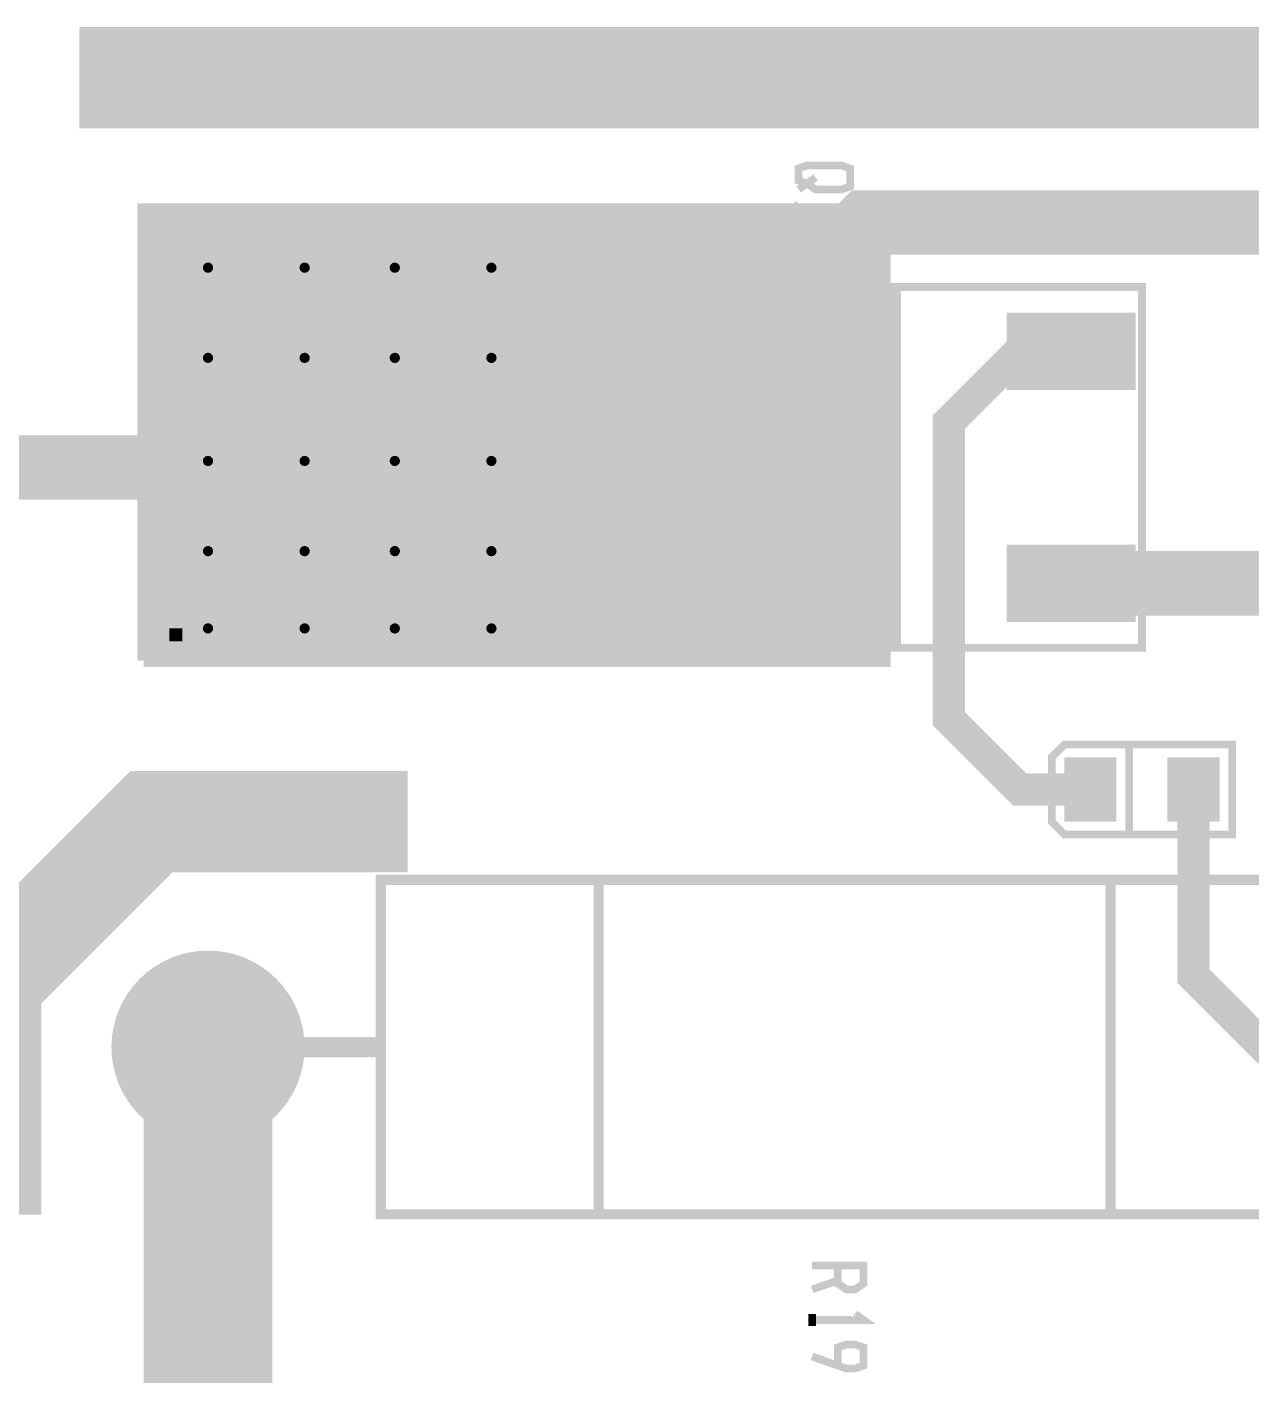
# Model space of a CAD drawing. Extents: x -20 to 155, y -91 to 215.
# Drawn here: x 101.21 to 125.34, y 73.55 to 100.12 of the extents above; entities that cross this region are included whole.
import ezdxf

# ---------------------------------------------------------------- set-up
doc = ezdxf.new("R2010")
doc.units = 0
doc.header["$MEASUREMENT"] = 0
doc.layers.get('0').update_dxf_attribs({"linetype": 'CONTINUOUS'})
for name, color, linetype in [('25-334-0_BOT', 7, 'CONTINUOUS'), ('25-334-0_DRD', 7, 'CONTINUOUS'), ('25-334-0_DRL', 2, 'CONTINUOUS'), ('25-334-0_IN1', 4, 'CONTINUOUS'), ('25-334-0_IN2', 3, 'CONTINUOUS'), ('25-334-0_SMB', 5, 'CONTINUOUS'), ('25-334-0_SMT', 10, 'CONTINUOUS'), ('25-334-0_SPT', 14, 'CONTINUOUS'), ('25-334-0_SST', 12, 'CONTINUOUS'), ('25-334-0_TOP', 11, 'CONTINUOUS'), ('THRUHOLE_TAP', 15, 'CONTINUOUS')]:
    doc.layers.add(name, color=color, linetype=linetype)

# ---------------------------------------------------------------- blocks, each defined once
blk = doc.blocks.new('ROUND_14')
at = {"const_width": 1.905}
blk.add_lwpolyline([(-0.9525, 0, 1), (0.9525, 0, 1)], format="xyb", close=True, dxfattribs=at)
blk = doc.blocks.new('ROUND_64')
at = {"const_width": 0.35052}
blk.add_lwpolyline([(-0.17526, 0, 1), (0.17526, 0, 1)], format="xyb", close=True, dxfattribs=at)
blk = doc.blocks.new('ROUND_80')
at = {"const_width": 0.54991}
blk.add_lwpolyline([(-0.274954, 0, 1), (0.274954, 0, 1)], format="xyb", close=True, dxfattribs=at)
blk = doc.blocks.new('ROUND_84')
at = {"const_width": 0.10033}
blk.add_lwpolyline([(-0.050164, 0, 1), (0.050164, 0, 1)], format="xyb", close=True, dxfattribs=at)
blk = doc.blocks.new('RECTANGLE_18')
blk.add_solid([(0.51308, 0.63627), (0.51308, -0.63627), (-0.51308, 0.63627), (-0.51308, -0.63627)])
blk = doc.blocks.new('RECTANGLE_37')
blk.add_solid([(1.27, 0.762), (1.27, -0.762), (-1.27, 0.762), (-1.27, -0.762)])
blk = doc.blocks.new('SQUARE_38')
blk.add_solid([(3.5052, 3.5052), (3.5052, -3.5052), (-3.5052, 3.5052), (-3.5052, -3.5052)])
blk = doc.blocks.new('ROUND_75')
at = {"const_width": 0.10033}
blk.add_lwpolyline([(-0.050164, 0, 1), (0.050164, 0, 1)], format="xyb", close=True, dxfattribs=at)

msp = doc.modelspace()

# ---------------------------------------------------------------- linework, layer by layer
at = {"layer": '25-334-0_BOT', "const_width": 0.254}
for points in [[(118.11, 96.266), (103.505, 96.266), (103.505, 87.63)], [(118.11, 96.0882), (103.505, 96.0882)], [(103.7336, 96.266), (103.7336, 87.63)], [(103.9622, 96.266), (103.9622, 87.63)], [(104.1908, 96.266), (104.1908, 87.63)], [(104.4194, 96.266), (104.4194, 87.63)], [(104.648, 96.266), (104.648, 87.63)], [(104.8766, 96.266), (104.8766, 87.63)], [(105.1052, 96.266), (105.1052, 87.63)], [(105.3338, 96.266), (105.3338, 87.63)], [(105.5624, 96.266), (105.5624, 87.63)], [(105.791, 96.266), (105.791, 87.63)], [(106.0196, 96.266), (106.0196, 87.63)], [(106.2482, 96.266), (106.2482, 87.63)], [(106.4768, 96.266), (106.4768, 87.63)], [(106.7054, 96.266), (106.7054, 87.63)], [(106.934, 96.266), (106.934, 87.63)], [(107.1626, 96.266), (107.1626, 87.63)], [(107.3912, 96.266), (107.3912, 87.63)], [(107.6198, 96.266), (107.6198, 87.63)], [(107.8484, 96.266), (107.8484, 87.63)], [(108.077, 96.266), (108.077, 87.63)], [(108.3056, 96.266), (108.3056, 87.63)], [(108.5342, 96.266), (108.5342, 87.63)], [(108.7628, 96.266), (108.7628, 87.63)], [(108.9914, 96.266), (108.9914, 87.63)], [(109.22, 96.266), (109.22, 87.63)], [(109.4486, 96.266), (109.4486, 87.63)], [(109.6772, 96.266), (109.6772, 87.63)], [(109.9058, 96.266), (109.9058, 87.63)], [(110.1344, 96.266), (110.1344, 87.63)], [(110.363, 96.266), (110.363, 87.63)], [(110.5916, 96.266), (110.5916, 87.63)], [(110.8202, 96.266), (110.8202, 87.63)], [(111.0488, 96.266), (111.0488, 87.63)], [(111.2774, 96.266), (111.2774, 87.63)], [(111.506, 96.266), (111.506, 87.63)], [(111.7346, 96.266), (111.7346, 87.63)], [(111.9632, 96.266), (111.9632, 87.63)], [(112.1918, 96.266), (112.1918, 87.63)], [(112.4204, 96.266), (112.4204, 87.63)], [(112.649, 96.266), (112.649, 87.63)], [(112.8776, 96.266), (112.8776, 87.63)], [(113.1062, 96.266), (113.1062, 87.63)], [(113.3348, 96.266), (113.3348, 87.63)], [(113.5634, 96.266), (113.5634, 87.63)], [(113.792, 96.266), (113.792, 87.63)], [(114.0206, 96.266), (114.0206, 87.63)], [(114.2492, 96.266), (114.2492, 87.63)], [(114.4778, 96.266), (114.4778, 87.63)], [(114.7064, 96.266), (114.7064, 87.63)], [(114.935, 96.266), (114.935, 87.63)], [(115.1636, 96.266), (115.1636, 87.63)], [(115.3922, 96.266), (115.3922, 87.63)], [(115.6208, 96.266), (115.6208, 87.63)], [(115.8494, 96.266), (115.8494, 87.63)], [(116.078, 96.266), (116.078, 87.63)], [(116.3066, 96.266), (116.3066, 87.63)], [(116.5352, 96.266), (116.5352, 87.63)], [(116.7638, 96.266), (116.7638, 87.63)], [(116.9924, 96.266), (116.9924, 87.63)], [(117.221, 96.266), (117.221, 87.63)], [(117.4496, 96.266), (117.4496, 87.63)], [(117.6782, 96.266), (117.6782, 87.63)], [(117.9068, 96.266), (117.9068, 87.63)], [(118.11, 96.266), (118.11, 87.63)], [(118.11, 95.8596), (103.505, 95.8596)], [(118.11, 95.631), (103.505, 95.631)], [(118.11, 95.4024), (103.505, 95.4024)], [(118.11, 95.1738), (103.505, 95.1738)], [(118.11, 94.9452), (103.505, 94.9452)], [(118.11, 94.7166), (103.505, 94.7166)], [(118.11, 94.488), (103.505, 94.488)], [(118.11, 94.2594), (103.505, 94.2594)], [(118.11, 94.0308), (103.505, 94.0308)], [(118.11, 93.8022), (103.505, 93.8022)], [(118.11, 93.5736), (103.505, 93.5736)], [(118.11, 93.345), (103.505, 93.345)], [(118.11, 93.1164), (103.505, 93.1164)], [(118.11, 92.8878), (103.505, 92.8878)], [(118.11, 92.6592), (103.505, 92.6592)], [(118.11, 92.4306), (103.505, 92.4306)], [(118.11, 92.202), (103.505, 92.202)], [(118.11, 91.9734), (103.505, 91.9734)], [(118.11, 91.7448), (103.505, 91.7448)], [(118.11, 91.5162), (103.505, 91.5162)], [(118.11, 91.2876), (103.505, 91.2876)], [(118.11, 91.059), (103.505, 91.059)], [(118.11, 90.8304), (103.505, 90.8304)], [(118.11, 90.6018), (103.505, 90.6018)], [(118.11, 90.3732), (103.505, 90.3732)], [(118.11, 90.1446), (103.505, 90.1446)], [(118.11, 89.916), (103.505, 89.916)], [(118.11, 89.6874), (103.505, 89.6874)], [(118.11, 89.4588), (103.505, 89.4588)], [(118.11, 89.2302), (103.505, 89.2302)], [(118.11, 89.0016), (103.505, 89.0016)], [(118.11, 88.773), (103.505, 88.773)], [(118.11, 88.5444), (103.505, 88.5444)], [(118.11, 88.3158), (103.505, 88.3158)], [(118.11, 88.0872), (103.505, 88.0872)], [(118.11, 87.8586), (103.505, 87.8586)], [(118.11, 87.63), (103.505, 87.63)]]:
    msp.add_lwpolyline(points, dxfattribs=at)
at = {"layer": '25-334-0_DRD', "const_width": 0.254}
for points in [[(105.41, 96.012), (104.14, 94.742)], [(105.41, 94.742), (104.14, 96.012)], [(107.315, 96.012), (106.045, 94.742)], [(107.315, 94.742), (106.045, 96.012)], [(109.093, 96.012), (107.823, 94.742)], [(109.093, 94.742), (107.823, 96.012)], [(110.998, 96.012), (109.728, 94.742)], [(110.998, 94.742), (109.728, 96.012)], [(105.41, 94.234), (104.14, 92.964)], [(105.41, 92.964), (104.14, 94.234)], [(107.315, 94.234), (106.045, 92.964)], [(107.315, 92.964), (106.045, 94.234)], [(109.093, 94.234), (107.823, 92.964)], [(109.093, 92.964), (107.823, 94.234)], [(110.998, 94.234), (109.728, 92.964)], [(110.998, 92.964), (109.728, 94.234)], [(105.41, 92.202), (104.14, 90.932)], [(105.41, 90.932), (104.14, 92.202)], [(107.315, 92.202), (106.045, 90.932)], [(107.315, 90.932), (106.045, 92.202)], [(109.093, 92.202), (107.823, 90.932)], [(109.093, 90.932), (107.823, 92.202)], [(110.998, 92.202), (109.728, 90.932)], [(110.998, 90.932), (109.728, 92.202)], [(105.41, 90.424), (104.14, 89.154)], [(105.41, 89.154), (104.14, 90.424)], [(107.315, 90.424), (106.045, 89.154)], [(107.315, 89.154), (106.045, 90.424)], [(109.093, 90.424), (107.823, 89.154)], [(109.093, 89.154), (107.823, 90.424)], [(110.998, 90.424), (109.728, 89.154)], [(110.998, 89.154), (109.728, 90.424)], [(105.41, 88.9), (104.14, 87.63)], [(105.41, 87.63), (104.14, 88.9)], [(107.315, 88.9), (106.045, 87.63)], [(107.315, 87.63), (106.045, 88.9)], [(109.093, 88.9), (107.823, 87.63)], [(109.093, 87.63), (107.823, 88.9)], [(110.998, 88.9), (109.728, 87.63)], [(110.998, 87.63), (109.728, 88.9)], [(104.14, 80.645), (104.14, 79.375)], [(105.41, 80.645), (104.14, 80.645)], [(104.775, 80.645), (104.775, 79.375)], [(105.41, 79.375), (105.41, 80.645)], [(105.41, 80.01), (104.14, 80.01)], [(104.14, 79.375), (105.41, 79.375)]]:
    msp.add_lwpolyline(points, dxfattribs=at)
at = {"layer": '25-334-0_DRL', "const_width": 1.99898}
for points in [[(141.7955, 99.1235), (102.235, 99.1235)], [(108.712, 84.455), (103.66248, 84.455), (100.48748, 81.28), (100.48748, 76.708)]]:
    msp.add_lwpolyline(points, dxfattribs=at)
at = {"layer": '25-334-0_IN1', "const_width": 2.54}
msp.add_lwpolyline([(97.155, 48.895), (97.155, 61.087), (104.775, 68.707), (104.775, 80.01)], dxfattribs=at)
at = {"layer": '25-334-0_SMB', "const_width": 0.254}
for points in [[(104.14, 96.012), (104.14, 88.265)], [(117.475, 96.012), (104.14, 96.012)], [(117.475, 95.885), (104.14, 95.885)], [(104.2416, 96.012), (104.2416, 88.011)], [(104.4702, 96.012), (104.4702, 88.011)], [(104.6988, 96.012), (104.6988, 88.011)], [(104.9274, 96.012), (104.9274, 88.011)], [(105.156, 96.012), (105.156, 88.011)], [(105.3846, 96.012), (105.3846, 88.011)], [(105.6132, 96.012), (105.6132, 88.011)], [(105.8418, 96.012), (105.8418, 88.011)], [(106.0704, 96.012), (106.0704, 88.011)], [(106.299, 96.012), (106.299, 88.011)], [(106.5276, 96.012), (106.5276, 88.011)], [(106.7562, 96.012), (106.7562, 88.011)], [(106.9848, 96.012), (106.9848, 88.011)], [(107.2134, 96.012), (107.2134, 88.011)], [(107.442, 96.012), (107.442, 88.011)], [(107.6706, 96.012), (107.6706, 88.011)], [(107.8992, 96.012), (107.8992, 88.011)], [(108.1278, 96.012), (108.1278, 88.011)], [(108.3564, 96.012), (108.3564, 88.011)], [(108.585, 96.012), (108.585, 88.011)], [(108.8136, 96.012), (108.8136, 88.011)], [(109.0422, 96.012), (109.0422, 88.011)], [(109.2708, 96.012), (109.2708, 88.011)], [(109.4994, 96.012), (109.4994, 88.011)], [(109.728, 96.012), (109.728, 88.011)], [(109.9566, 96.012), (109.9566, 88.011)], [(110.1852, 96.012), (110.1852, 88.011)], [(110.4138, 96.012), (110.4138, 88.011)], [(110.6424, 96.012), (110.6424, 88.011)], [(110.871, 96.012), (110.871, 88.011)], [(111.0996, 96.012), (111.0996, 88.011)], [(111.3282, 96.012), (111.3282, 88.011)], [(111.5568, 96.012), (111.5568, 88.011)], [(111.7854, 96.012), (111.7854, 88.011)], [(112.014, 96.012), (112.014, 88.011)], [(112.2426, 96.012), (112.2426, 88.011)], [(112.4712, 96.012), (112.4712, 88.011)], [(112.6998, 96.012), (112.6998, 88.011)], [(112.9284, 96.012), (112.9284, 88.011)], [(113.157, 96.012), (113.157, 88.011)], [(113.3856, 96.012), (113.3856, 88.011)], [(113.6142, 96.012), (113.6142, 88.011)], [(113.8428, 96.012), (113.8428, 88.011)], [(114.0714, 96.012), (114.0714, 88.011)], [(114.3, 96.012), (114.3, 88.011)], [(114.5286, 96.012), (114.5286, 88.011)], [(114.7572, 96.012), (114.7572, 88.011)], [(114.9858, 96.012), (114.9858, 88.011)], [(115.2144, 96.012), (115.2144, 88.011)], [(115.443, 96.012), (115.443, 88.011)], [(115.6716, 96.012), (115.6716, 88.011)], [(115.9002, 96.012), (115.9002, 88.011)], [(116.1288, 96.012), (116.1288, 88.011)], [(116.3574, 96.012), (116.3574, 88.011)], [(116.586, 96.012), (116.586, 88.011)], [(116.8146, 96.012), (116.8146, 88.011)], [(117.0432, 96.012), (117.0432, 88.011)], [(117.2718, 96.012), (117.2718, 88.011)], [(117.475, 96.012), (117.475, 88.011)], [(117.475, 95.6564), (104.14, 95.6564)], [(117.475, 95.4278), (104.14, 95.4278)], [(117.475, 95.1992), (104.14, 95.1992)], [(117.475, 94.9706), (104.14, 94.9706)], [(117.475, 94.742), (104.14, 94.742)], [(117.475, 94.5134), (104.14, 94.5134)], [(117.475, 94.2848), (104.14, 94.2848)], [(117.475, 94.0562), (104.14, 94.0562)], [(117.475, 93.8276), (104.14, 93.8276)], [(117.475, 93.599), (104.14, 93.599)], [(117.475, 93.3704), (104.14, 93.3704)], [(117.475, 93.1418), (104.14, 93.1418)], [(117.475, 92.9132), (104.14, 92.9132)], [(117.475, 92.6846), (104.14, 92.6846)], [(117.475, 92.456), (104.14, 92.456)], [(117.475, 92.2274), (104.14, 92.2274)], [(117.475, 91.9988), (104.14, 91.9988)], [(117.475, 91.7702), (104.14, 91.7702)], [(117.475, 91.5416), (104.14, 91.5416)], [(117.475, 91.313), (104.14, 91.313)], [(117.475, 91.0844), (104.14, 91.0844)], [(117.475, 90.8558), (104.14, 90.8558)], [(117.475, 90.6272), (104.14, 90.6272)], [(117.475, 90.3986), (104.14, 90.3986)], [(117.475, 90.17), (104.14, 90.17)], [(117.475, 89.9414), (104.14, 89.9414)], [(117.475, 89.7128), (104.14, 89.7128)], [(117.475, 89.4842), (104.14, 89.4842)], [(117.475, 89.2556), (104.14, 89.2556)], [(117.475, 89.027), (104.14, 89.027)], [(117.475, 88.7984), (104.14, 88.7984)], [(117.475, 88.5698), (104.14, 88.5698)], [(117.475, 88.3412), (104.14, 88.3412)], [(104.14, 88.265), (104.14, 88.011)], [(117.475, 88.1126), (104.14, 88.1126)], [(117.475, 88.011), (104.14, 88.011)]]:
    msp.add_lwpolyline(points, dxfattribs=at)
at = {"layer": '25-334-0_SMT', "const_width": 0.254}
for points in [[(103.505, 96.52), (103.505, 87.63)], [(118.11, 96.52), (103.505, 96.52)], [(103.7336, 96.52), (103.7336, 87.63)], [(103.9622, 96.52), (103.9622, 87.63)], [(118.11, 96.52), (118.11, 87.63), (104.14, 87.63)], [(104.1908, 96.52), (104.1908, 87.63)], [(104.4194, 96.52), (104.4194, 87.63)], [(104.648, 96.52), (104.648, 87.63)], [(104.8766, 96.52), (104.8766, 87.63)], [(105.1052, 96.52), (105.1052, 87.63)], [(105.3338, 96.52), (105.3338, 87.63)], [(105.5624, 96.52), (105.5624, 87.63)], [(105.791, 96.52), (105.791, 87.63)], [(106.0196, 96.52), (106.0196, 87.63)], [(106.2482, 96.52), (106.2482, 87.63)], [(106.4768, 96.52), (106.4768, 87.63)], [(106.7054, 96.52), (106.7054, 87.63)], [(106.934, 96.52), (106.934, 87.63)], [(107.1626, 96.52), (107.1626, 87.63)], [(107.3912, 96.52), (107.3912, 87.63)], [(107.6198, 96.52), (107.6198, 87.63)], [(107.8484, 96.52), (107.8484, 87.63)], [(108.077, 96.52), (108.077, 87.63)], [(108.3056, 96.52), (108.3056, 87.63)], [(108.5342, 96.52), (108.5342, 87.63)], [(108.7628, 96.52), (108.7628, 87.63)], [(108.9914, 96.52), (108.9914, 87.63)], [(109.22, 96.52), (109.22, 87.63)], [(109.4486, 96.52), (109.4486, 87.63)], [(109.6772, 96.52), (109.6772, 87.63)], [(109.9058, 96.52), (109.9058, 87.63)], [(110.1344, 96.52), (110.1344, 87.63)], [(110.363, 96.52), (110.363, 87.63)], [(110.5916, 96.52), (110.5916, 87.63)], [(110.8202, 96.52), (110.8202, 87.63)], [(111.0488, 96.52), (111.0488, 87.63)], [(111.2774, 96.52), (111.2774, 87.63)], [(111.506, 96.52), (111.506, 87.63)], [(111.7346, 96.52), (111.7346, 87.63)], [(111.9632, 96.52), (111.9632, 87.63)], [(112.1918, 96.52), (112.1918, 87.63)], [(112.4204, 96.52), (112.4204, 87.63)], [(112.649, 96.52), (112.649, 87.63)], [(112.8776, 96.52), (112.8776, 87.63)], [(113.1062, 96.52), (113.1062, 87.63)], [(113.3348, 96.52), (113.3348, 87.63)], [(113.5634, 96.52), (113.5634, 87.63)], [(113.792, 96.52), (113.792, 87.63)], [(114.0206, 96.52), (114.0206, 87.63)], [(114.2492, 96.52), (114.2492, 87.63)], [(114.4778, 96.52), (114.4778, 87.63)], [(114.7064, 96.52), (114.7064, 87.63)], [(114.935, 96.52), (114.935, 87.63)], [(115.1636, 96.52), (115.1636, 87.63)], [(115.3922, 96.52), (115.3922, 87.63)], [(115.6208, 96.52), (115.6208, 87.63)], [(115.8494, 96.52), (115.8494, 87.63)], [(116.078, 96.52), (116.078, 87.63)], [(116.3066, 96.52), (116.3066, 87.63)], [(116.5352, 96.52), (116.5352, 87.63)], [(116.7638, 96.52), (116.7638, 87.63)], [(116.9924, 96.52), (116.9924, 87.63)], [(117.221, 96.52), (117.221, 87.63)], [(117.4496, 96.52), (117.4496, 87.63)], [(117.6782, 96.52), (117.6782, 87.63)], [(117.9068, 96.52), (117.9068, 87.63)], [(118.11, 96.3168), (103.505, 96.3168)], [(118.11, 96.0882), (103.505, 96.0882)], [(118.11, 95.8596), (103.505, 95.8596)], [(118.11, 95.631), (103.505, 95.631)], [(118.11, 95.4024), (103.505, 95.4024)], [(118.11, 95.1738), (103.505, 95.1738)], [(118.11, 94.9452), (103.505, 94.9452)], [(118.11, 94.7166), (103.505, 94.7166)], [(118.11, 94.488), (103.505, 94.488)], [(118.11, 94.2594), (103.505, 94.2594)], [(118.11, 94.0308), (103.505, 94.0308)], [(118.11, 93.8022), (103.505, 93.8022)], [(118.11, 93.5736), (103.505, 93.5736)], [(118.11, 93.345), (103.505, 93.345)], [(118.11, 93.1164), (103.505, 93.1164)], [(118.11, 92.8878), (103.505, 92.8878)], [(118.11, 92.6592), (103.505, 92.6592)], [(118.11, 92.4306), (103.505, 92.4306)], [(118.11, 92.202), (103.505, 92.202)], [(118.11, 91.9734), (103.505, 91.9734)], [(118.11, 91.7448), (103.505, 91.7448)], [(118.11, 91.5162), (103.505, 91.5162)], [(118.11, 91.2876), (103.505, 91.2876)], [(118.11, 91.059), (103.505, 91.059)], [(118.11, 90.8304), (103.505, 90.8304)], [(118.11, 90.6018), (103.505, 90.6018)], [(118.11, 90.3732), (103.505, 90.3732)], [(118.11, 90.1446), (103.505, 90.1446)], [(118.11, 89.916), (103.505, 89.916)], [(118.11, 89.6874), (103.505, 89.6874)], [(118.11, 89.4588), (103.505, 89.4588)], [(118.11, 89.2302), (103.505, 89.2302)], [(118.11, 89.0016), (103.505, 89.0016)], [(118.11, 88.773), (103.505, 88.773)], [(118.11, 88.5444), (103.505, 88.5444)], [(118.11, 88.3158), (103.505, 88.3158)], [(118.11, 88.0872), (103.505, 88.0872)], [(118.11, 87.8586), (103.505, 87.8586)], [(104.14, 87.63), (103.505, 87.63)]]:
    msp.add_lwpolyline(points, dxfattribs=at)
at = {"layer": '25-334-0_SPT', "const_width": 0.254}
for points in [[(114.427, 94.361), (112.141, 94.361), (112.141, 91.694)], [(114.427, 94.3102), (112.141, 94.3102)], [(112.2426, 94.361), (112.2426, 91.694)], [(112.4712, 94.361), (112.4712, 91.694)], [(112.6998, 94.361), (112.6998, 91.694)], [(112.9284, 94.361), (112.9284, 91.694)], [(113.157, 94.361), (113.157, 91.694)], [(113.3856, 94.361), (113.3856, 91.694)], [(113.6142, 94.361), (113.6142, 91.694)], [(113.8428, 94.361), (113.8428, 91.694)], [(114.0714, 94.361), (114.0714, 91.694)], [(114.3, 94.361), (114.3, 91.694)], [(114.427, 94.361), (114.427, 91.694)], [(115.316, 94.361), (115.316, 91.694)], [(117.602, 94.361), (115.316, 94.361)], [(117.602, 94.3102), (115.316, 94.3102)], [(115.4176, 94.361), (115.4176, 91.694)], [(115.6462, 94.361), (115.6462, 91.694)], [(115.8748, 94.361), (115.8748, 91.694)], [(116.1034, 94.361), (116.1034, 91.694)], [(116.332, 94.361), (116.332, 91.694)], [(116.5606, 94.361), (116.5606, 91.694)], [(116.7892, 94.361), (116.7892, 91.694)], [(117.0178, 94.361), (117.0178, 91.694)], [(117.2464, 94.361), (117.2464, 91.694)], [(117.475, 94.361), (117.475, 91.694)], [(117.602, 94.361), (117.602, 91.694)], [(114.427, 94.0816), (112.141, 94.0816)], [(117.602, 94.0816), (115.316, 94.0816)], [(114.427, 93.853), (112.141, 93.853)], [(117.602, 93.853), (115.316, 93.853)], [(114.427, 93.6244), (112.141, 93.6244)], [(117.602, 93.6244), (115.316, 93.6244)], [(114.427, 93.3958), (112.141, 93.3958)], [(114.427, 93.1672), (112.141, 93.1672)], [(117.602, 93.3958), (115.316, 93.3958)], [(117.602, 93.1672), (115.316, 93.1672)], [(114.427, 92.9386), (112.141, 92.9386)], [(117.602, 92.9386), (115.316, 92.9386)], [(114.427, 92.71), (112.141, 92.71)], [(117.602, 92.71), (115.316, 92.71)], [(114.427, 92.4814), (112.141, 92.4814)], [(117.602, 92.4814), (115.316, 92.4814)], [(114.427, 92.2528), (112.141, 92.2528)], [(117.602, 92.2528), (115.316, 92.2528)], [(114.427, 92.0242), (112.141, 92.0242)], [(117.602, 92.0242), (115.316, 92.0242)], [(114.427, 91.7956), (112.141, 91.7956)], [(114.427, 91.694), (112.141, 91.694)], [(117.602, 91.7956), (115.316, 91.7956)], [(117.602, 91.694), (115.316, 91.694)], [(114.427, 91.059), (112.141, 91.059), (112.141, 88.392)], [(112.2426, 91.059), (112.2426, 88.392)], [(112.4712, 91.059), (112.4712, 88.392)], [(112.6998, 91.059), (112.6998, 88.392)], [(112.9284, 91.059), (112.9284, 88.392)], [(113.157, 91.059), (113.157, 88.392)], [(113.3856, 91.059), (113.3856, 88.392)], [(113.6142, 91.059), (113.6142, 88.392)], [(113.8428, 91.059), (113.8428, 88.392)], [(114.0714, 91.059), (114.0714, 88.392)], [(114.3, 91.059), (114.3, 88.392)], [(114.427, 91.059), (114.427, 88.392)], [(117.602, 91.059), (115.316, 91.059), (115.316, 88.392)], [(115.4176, 91.059), (115.4176, 88.392)], [(115.6462, 91.059), (115.6462, 88.392)], [(115.8748, 91.059), (115.8748, 88.392)], [(116.1034, 91.059), (116.1034, 88.392)], [(116.332, 91.059), (116.332, 88.392)], [(116.5606, 91.059), (116.5606, 88.392)], [(116.7892, 91.059), (116.7892, 88.392)], [(117.0178, 91.059), (117.0178, 88.392)], [(117.2464, 91.059), (117.2464, 88.392)], [(117.475, 91.059), (117.475, 88.392)], [(117.602, 91.059), (117.602, 88.392)], [(114.427, 91.0082), (112.141, 91.0082)], [(114.427, 90.7796), (112.141, 90.7796)], [(117.602, 91.0082), (115.316, 91.0082)], [(117.602, 90.7796), (115.316, 90.7796)], [(114.427, 90.551), (112.141, 90.551)], [(117.602, 90.551), (115.316, 90.551)], [(114.427, 90.3224), (112.141, 90.3224)], [(117.602, 90.3224), (115.316, 90.3224)], [(114.427, 90.0938), (112.141, 90.0938)], [(117.602, 90.0938), (115.316, 90.0938)], [(114.427, 89.8652), (112.141, 89.8652)], [(117.602, 89.8652), (115.316, 89.8652)], [(114.427, 89.6366), (112.141, 89.6366)], [(117.602, 89.6366), (115.316, 89.6366)], [(114.427, 89.408), (112.141, 89.408)], [(114.427, 89.1794), (112.141, 89.1794)], [(117.602, 89.408), (115.316, 89.408)], [(117.602, 89.1794), (115.316, 89.1794)], [(114.427, 88.9508), (112.141, 88.9508)], [(117.602, 88.9508), (115.316, 88.9508)], [(114.427, 88.7222), (112.141, 88.7222)], [(117.602, 88.7222), (115.316, 88.7222)], [(114.427, 88.4936), (112.141, 88.4936)], [(114.427, 88.392), (112.141, 88.392)], [(117.602, 88.4936), (115.316, 88.4936)], [(117.602, 88.392), (115.316, 88.392)]]:
    msp.add_lwpolyline(points, dxfattribs=at)
at = {"layer": '25-334-0_SST'}
for points, const_width in [([(116.58854, 97.39122), (116.41836, 97.3328), (116.41836, 97.09658), (116.58854, 97.03562), (116.75618, 96.91878), (117.26418, 96.91878), (117.43436, 96.9772), (117.43436, 97.3328), (117.26418, 97.39122), (116.58854, 97.39122)], 0.1524), ([(116.75618, 97.155), (116.41836, 96.91878)], 0.1524), ([(116.41836, 96.08058), (116.41836, 96.55302), (117.09654, 96.08058), (117.26418, 96.08058), (117.43436, 96.139), (117.43436, 96.4946), (117.26418, 96.55302)], 0.1524), ([(123.19, 87.884), (123.19, 94.996), (111.379, 94.996), (111.379, 87.884), (123.19, 87.884)], 0.1524), ([(121.412, 84.455), (121.412, 85.725), (121.666, 85.979), (124.968, 85.979), (124.968, 84.201), (121.666, 84.201), (121.412, 84.455)], 0.1524), ([(122.936, 84.201), (122.936, 85.979)], 0.1524), ([(126.76632, 83.30692), (108.18368, 83.30692), (108.18368, 76.71308), (126.76632, 76.71308), (126.76632, 83.30692)], 0.20066), ([(112.47882, 83.30692), (112.47882, 76.71308)], 0.20066), ([(122.57024, 83.30692), (122.57024, 76.71308)], 0.20066), ([(108.08462, 80.01), (104.58704, 80.01)], 0.39878), ([(117.19306, 75.7047), (117.19306, 75.3491), (117.3607, 75.23226), (117.53088, 75.23226), (117.70106, 75.3491), (117.70106, 75.7047), (116.68506, 75.7047)], 0.1524), ([(117.19306, 75.41006), (116.68506, 75.23226)], 0.1524), ([(116.68506, 74.5109), (116.68506, 74.74966)], 0.1524), ([(116.68506, 74.63028), (117.70106, 74.63028), (117.53088, 74.74966)], 0.1524), ([(117.19306, 73.73366), (117.19306, 74.08926), (117.3607, 74.14768), (117.53088, 74.14768), (117.70106, 74.08926), (117.70106, 73.73366), (117.53088, 73.6727), (117.3607, 73.6727), (116.68506, 73.91146)], 0.1524)]:
    msp.add_lwpolyline(points, dxfattribs=dict(at, const_width=const_width))
at = {"layer": '25-334-0_TOP'}
for points, const_width in [([(114.935, 91.44), (114.935, 93.472), (117.729, 96.266), (128.524, 96.266), (130.81, 93.98)], 1.27), ([(118.11, 96.52), (103.505, 96.52), (103.505, 87.63)], 0.254), ([(103.7336, 96.52), (103.7336, 87.63)], 0.254), ([(103.9622, 96.52), (103.9622, 87.63)], 0.254), ([(104.1908, 96.52), (104.1908, 87.63)], 0.254), ([(104.4194, 96.52), (104.4194, 87.63)], 0.254), ([(104.648, 96.52), (104.648, 87.63)], 0.254), ([(104.8766, 96.52), (104.8766, 87.63)], 0.254), ([(105.1052, 96.52), (105.1052, 87.63)], 0.254), ([(105.3338, 96.52), (105.3338, 87.63)], 0.254), ([(105.5624, 96.52), (105.5624, 87.63)], 0.254), ([(105.791, 96.52), (105.791, 87.63)], 0.254), ([(106.0196, 96.52), (106.0196, 87.63)], 0.254), ([(106.2482, 96.52), (106.2482, 87.63)], 0.254), ([(106.4768, 96.52), (106.4768, 87.63)], 0.254), ([(106.7054, 96.52), (106.7054, 87.63)], 0.254), ([(106.934, 96.52), (106.934, 87.63)], 0.254), ([(107.1626, 96.52), (107.1626, 87.63)], 0.254), ([(107.3912, 96.52), (107.3912, 87.63)], 0.254), ([(107.6198, 96.52), (107.6198, 87.63)], 0.254), ([(107.8484, 96.52), (107.8484, 87.63)], 0.254), ([(108.077, 96.52), (108.077, 87.63)], 0.254), ([(108.3056, 96.52), (108.3056, 87.63)], 0.254), ([(108.5342, 96.52), (108.5342, 87.63)], 0.254), ([(108.7628, 96.52), (108.7628, 87.63)], 0.254), ([(108.9914, 96.52), (108.9914, 87.63)], 0.254), ([(109.22, 96.52), (109.22, 87.63)], 0.254), ([(109.4486, 96.52), (109.4486, 87.63)], 0.254), ([(109.6772, 96.52), (109.6772, 87.63)], 0.254), ([(109.9058, 96.52), (109.9058, 87.63)], 0.254), ([(110.1344, 96.52), (110.1344, 87.63)], 0.254), ([(110.363, 96.52), (110.363, 87.63)], 0.254), ([(110.5916, 96.52), (110.5916, 87.63)], 0.254), ([(110.8202, 96.52), (110.8202, 87.63)], 0.254), ([(111.0488, 96.52), (111.0488, 87.63)], 0.254), ([(111.2774, 96.52), (111.2774, 87.63)], 0.254), ([(111.506, 96.52), (111.506, 87.63)], 0.254), ([(111.7346, 96.52), (111.7346, 87.63)], 0.254), ([(111.9632, 96.52), (111.9632, 87.63)], 0.254), ([(112.1918, 96.52), (112.1918, 87.63)], 0.254), ([(112.4204, 96.52), (112.4204, 87.63)], 0.254), ([(112.649, 96.52), (112.649, 87.63)], 0.254), ([(112.8776, 96.52), (112.8776, 87.63)], 0.254), ([(113.1062, 96.52), (113.1062, 87.63)], 0.254), ([(113.3348, 96.52), (113.3348, 87.63)], 0.254), ([(113.5634, 96.52), (113.5634, 87.63)], 0.254), ([(113.792, 96.52), (113.792, 87.63)], 0.254), ([(114.0206, 96.52), (114.0206, 87.63)], 0.254), ([(114.2492, 96.52), (114.2492, 87.63)], 0.254), ([(114.4778, 96.52), (114.4778, 87.63)], 0.254), ([(114.7064, 96.52), (114.7064, 87.63)], 0.254), ([(114.935, 96.52), (114.935, 87.63)], 0.254), ([(115.1636, 96.52), (115.1636, 87.63)], 0.254), ([(115.3922, 96.52), (115.3922, 87.63)], 0.254), ([(115.6208, 96.52), (115.6208, 87.63)], 0.254), ([(115.8494, 96.52), (115.8494, 87.63)], 0.254), ([(116.078, 96.52), (116.078, 87.63)], 0.254), ([(116.3066, 96.52), (116.3066, 87.63)], 0.254), ([(116.5352, 96.52), (116.5352, 87.63)], 0.254), ([(116.7638, 96.52), (116.7638, 87.63)], 0.254), ([(116.9924, 96.52), (116.9924, 87.63)], 0.254), ([(117.221, 96.52), (117.221, 87.63)], 0.254), ([(117.4496, 96.52), (117.4496, 87.63)], 0.254), ([(117.6782, 96.52), (117.6782, 87.63)], 0.254), ([(117.9068, 96.52), (117.9068, 87.63)], 0.254), ([(118.11, 96.52), (118.11, 87.63)], 0.254), ([(118.11, 96.3168), (103.505, 96.3168)], 0.254), ([(118.11, 96.0882), (103.505, 96.0882)], 0.254), ([(118.11, 95.8596), (103.505, 95.8596)], 0.254), ([(118.11, 95.631), (103.505, 95.631)], 0.254), ([(118.11, 95.4024), (103.505, 95.4024)], 0.254), ([(118.11, 95.1738), (103.505, 95.1738)], 0.254), ([(118.11, 94.9452), (103.505, 94.9452)], 0.254), ([(118.11, 94.7166), (103.505, 94.7166)], 0.254), ([(118.11, 94.488), (103.505, 94.488)], 0.254), ([(118.11, 94.2594), (103.505, 94.2594)], 0.254), ([(118.11, 94.0308), (103.505, 94.0308)], 0.254), ([(118.11, 93.8022), (103.505, 93.8022)], 0.254), ([(121.793, 93.726), (120.777, 93.726), (119.38, 92.329), (119.38, 86.487), (120.777, 85.09), (122.174, 85.09)], 0.635), ([(118.11, 93.5736), (103.505, 93.5736)], 0.254), ([(118.11, 93.345), (103.505, 93.345)], 0.254), ([(118.11, 93.1164), (103.505, 93.1164)], 0.254), ([(118.11, 92.8878), (103.505, 92.8878)], 0.254), ([(118.11, 92.6592), (103.505, 92.6592)], 0.254), ([(118.11, 92.4306), (103.505, 92.4306)], 0.254), ([(118.11, 92.202), (103.505, 92.202)], 0.254), ([(68.80098, 81.915), (68.80098, 82.00898), (78.232, 91.44), (114.935, 91.44)], 1.27), ([(118.11, 91.9734), (103.505, 91.9734)], 0.254), ([(118.11, 91.7448), (103.505, 91.7448)], 0.254), ([(118.11, 91.5162), (103.505, 91.5162)], 0.254), ([(118.11, 91.2876), (103.505, 91.2876)], 0.254), ([(118.11, 91.059), (103.505, 91.059)], 0.254), ([(118.11, 90.8304), (103.505, 90.8304)], 0.254), ([(118.11, 90.6018), (103.505, 90.6018)], 0.254), ([(118.11, 90.3732), (103.505, 90.3732)], 0.254), ([(118.11, 90.1446), (103.505, 90.1446)], 0.254), ([(118.11, 89.916), (103.505, 89.916)], 0.254), ([(118.11, 89.6874), (103.505, 89.6874)], 0.254), ([(118.11, 89.4588), (103.505, 89.4588)], 0.254), ([(121.793, 89.154), (130.556, 89.154), (130.81, 88.9)], 1.27), ([(118.11, 89.2302), (103.505, 89.2302)], 0.254), ([(118.11, 89.0016), (103.505, 89.0016)], 0.254), ([(118.11, 88.773), (103.505, 88.773)], 0.254), ([(118.11, 88.5444), (103.505, 88.5444)], 0.254), ([(118.11, 88.3158), (103.505, 88.3158)], 0.254), ([(118.11, 88.0872), (103.505, 88.0872)], 0.254), ([(118.11, 87.8586), (103.505, 87.8586)], 0.254), ([(118.11, 87.63), (103.505, 87.63)], 0.254), ([(130.175, 80.01), (125.603, 80.01), (124.206, 81.407), (124.206, 85.09)], 0.635)]:
    msp.add_lwpolyline(points, dxfattribs=dict(at, const_width=const_width))

# ---------------------------------------------------------------- block references
at = {"layer": '25-334-0_BOT'}
for name, p in [('ROUND_64', (104.775, 95.377)), ('ROUND_64', (106.68, 95.377)), ('ROUND_64', (108.458, 95.377)), ('ROUND_64', (110.363, 95.377)), ('ROUND_64', (104.775, 93.599)), ('ROUND_64', (106.68, 93.599)), ('ROUND_64', (108.458, 93.599)), ('ROUND_64', (110.363, 93.599)), ('ROUND_64', (104.775, 91.567)), ('ROUND_64', (106.68, 91.567)), ('ROUND_64', (108.458, 91.567)), ('ROUND_64', (110.363, 91.567)), ('ROUND_64', (104.775, 89.789)), ('ROUND_64', (106.68, 89.789)), ('ROUND_64', (108.458, 89.789)), ('ROUND_64', (110.363, 89.789)), ('ROUND_64', (104.775, 88.265)), ('ROUND_64', (106.68, 88.265)), ('ROUND_64', (108.458, 88.265)), ('ROUND_64', (110.363, 88.265)), ('ROUND_14', (104.775, 80.01))]:
    msp.add_blockref(name, p, dxfattribs=at)
at = {"layer": '25-334-0_DRL'}
for name, p in [('ROUND_84', (104.775, 95.377)), ('ROUND_84', (106.68, 95.377)), ('ROUND_84', (108.458, 95.377)), ('ROUND_84', (110.363, 95.377)), ('ROUND_84', (104.775, 93.599)), ('ROUND_84', (106.68, 93.599)), ('ROUND_84', (108.458, 93.599)), ('ROUND_84', (110.363, 93.599)), ('ROUND_84', (104.775, 91.567)), ('ROUND_84', (106.68, 91.567)), ('ROUND_84', (108.458, 91.567)), ('ROUND_84', (110.363, 91.567)), ('ROUND_84', (104.775, 89.789)), ('ROUND_84', (106.68, 89.789)), ('ROUND_84', (108.458, 89.789)), ('ROUND_84', (110.363, 89.789)), ('ROUND_84', (104.775, 88.265)), ('ROUND_84', (106.68, 88.265)), ('ROUND_84', (108.458, 88.265)), ('ROUND_84', (110.363, 88.265)), ('ROUND_80', (104.775, 80.01))]:
    msp.add_blockref(name, p, dxfattribs=at)
at = {"layer": '25-334-0_IN1'}
for name, p in [('ROUND_64', (104.775, 95.377)), ('ROUND_64', (106.68, 95.377)), ('ROUND_64', (108.458, 95.377)), ('ROUND_64', (110.363, 95.377)), ('ROUND_64', (104.775, 93.599)), ('ROUND_64', (106.68, 93.599)), ('ROUND_64', (108.458, 93.599)), ('ROUND_64', (110.363, 93.599)), ('ROUND_64', (104.775, 91.567)), ('ROUND_64', (106.68, 91.567)), ('ROUND_64', (108.458, 91.567)), ('ROUND_64', (110.363, 91.567)), ('ROUND_64', (104.775, 89.789)), ('ROUND_64', (106.68, 89.789)), ('ROUND_64', (108.458, 89.789)), ('ROUND_64', (110.363, 89.789)), ('ROUND_64', (104.775, 88.265)), ('ROUND_64', (106.68, 88.265)), ('ROUND_64', (108.458, 88.265)), ('ROUND_64', (110.363, 88.265)), ('ROUND_14', (104.775, 80.01))]:
    msp.add_blockref(name, p, dxfattribs=at)
at = {"layer": '25-334-0_IN2'}
for name, p in [('ROUND_64', (104.775, 95.377)), ('ROUND_64', (106.68, 95.377)), ('ROUND_64', (108.458, 95.377)), ('ROUND_64', (110.363, 95.377)), ('ROUND_64', (104.775, 93.599)), ('ROUND_64', (106.68, 93.599)), ('ROUND_64', (108.458, 93.599)), ('ROUND_64', (110.363, 93.599)), ('ROUND_64', (104.775, 91.567)), ('ROUND_64', (106.68, 91.567)), ('ROUND_64', (108.458, 91.567)), ('ROUND_64', (110.363, 91.567)), ('ROUND_64', (104.775, 89.789)), ('ROUND_64', (106.68, 89.789)), ('ROUND_64', (108.458, 89.789)), ('ROUND_64', (110.363, 89.789)), ('ROUND_64', (104.775, 88.265)), ('ROUND_64', (106.68, 88.265)), ('ROUND_64', (108.458, 88.265)), ('ROUND_64', (110.363, 88.265)), ('ROUND_14', (104.775, 80.01))]:
    msp.add_blockref(name, p, dxfattribs=at)
at = {"layer": '25-334-0_SMB'}
msp.add_blockref('ROUND_14', (104.775, 80.01), dxfattribs=at)
at = {"layer": '25-334-0_SMT'}
for name, p in [('SQUARE_38', (114.935, 91.44)), ('RECTANGLE_37', (121.793, 93.726)), ('RECTANGLE_37', (121.793, 89.154)), ('RECTANGLE_18', (122.174, 85.09)), ('RECTANGLE_18', (124.206, 85.09)), ('ROUND_14', (104.775, 80.01))]:
    msp.add_blockref(name, p, dxfattribs=at)
at = {"layer": '25-334-0_SPT'}
for name, p in [('RECTANGLE_37', (121.793, 93.726)), ('RECTANGLE_37', (121.793, 89.154)), ('RECTANGLE_18', (122.174, 85.09)), ('RECTANGLE_18', (124.206, 85.09))]:
    msp.add_blockref(name, p, dxfattribs=at)
at = {"layer": '25-334-0_TOP'}
for name, p in [('ROUND_64', (104.775, 95.377)), ('ROUND_64', (106.68, 95.377)), ('ROUND_64', (108.458, 95.377)), ('ROUND_64', (110.363, 95.377)), ('SQUARE_38', (114.935, 91.44)), ('RECTANGLE_37', (121.793, 93.726)), ('ROUND_64', (104.775, 93.599)), ('ROUND_64', (106.68, 93.599)), ('ROUND_64', (108.458, 93.599)), ('ROUND_64', (110.363, 93.599)), ('ROUND_64', (104.775, 91.567)), ('ROUND_64', (106.68, 91.567)), ('ROUND_64', (108.458, 91.567)), ('ROUND_64', (110.363, 91.567)), ('ROUND_64', (104.775, 89.789)), ('ROUND_64', (106.68, 89.789)), ('ROUND_64', (108.458, 89.789)), ('ROUND_64', (110.363, 89.789)), ('RECTANGLE_37', (121.793, 89.154)), ('ROUND_64', (104.775, 88.265)), ('ROUND_64', (106.68, 88.265)), ('ROUND_64', (108.458, 88.265)), ('ROUND_64', (110.363, 88.265)), ('RECTANGLE_18', (122.174, 85.09)), ('RECTANGLE_18', (124.206, 85.09)), ('ROUND_14', (104.775, 80.01))]:
    msp.add_blockref(name, p, dxfattribs=at)
at = {"layer": 'THRUHOLE_TAP'}
for name, p in [('ROUND_75', (104.775, 95.377)), ('ROUND_75', (106.68, 95.377)), ('ROUND_75', (108.458, 95.377)), ('ROUND_75', (110.363, 95.377)), ('ROUND_75', (104.775, 93.599)), ('ROUND_75', (106.68, 93.599)), ('ROUND_75', (108.458, 93.599)), ('ROUND_75', (110.363, 93.599)), ('ROUND_75', (104.775, 91.567)), ('ROUND_75', (106.68, 91.567)), ('ROUND_75', (108.458, 91.567)), ('ROUND_75', (110.363, 91.567)), ('ROUND_75', (104.775, 89.789)), ('ROUND_75', (106.68, 89.789)), ('ROUND_75', (108.458, 89.789)), ('ROUND_75', (110.363, 89.789)), ('ROUND_75', (104.775, 88.265)), ('ROUND_75', (106.68, 88.265)), ('ROUND_75', (108.458, 88.265)), ('ROUND_75', (110.363, 88.265)), ('ROUND_80', (104.775, 80.01))]:
    msp.add_blockref(name, p, dxfattribs=at)

doc.saveas('drawing.dxf')
